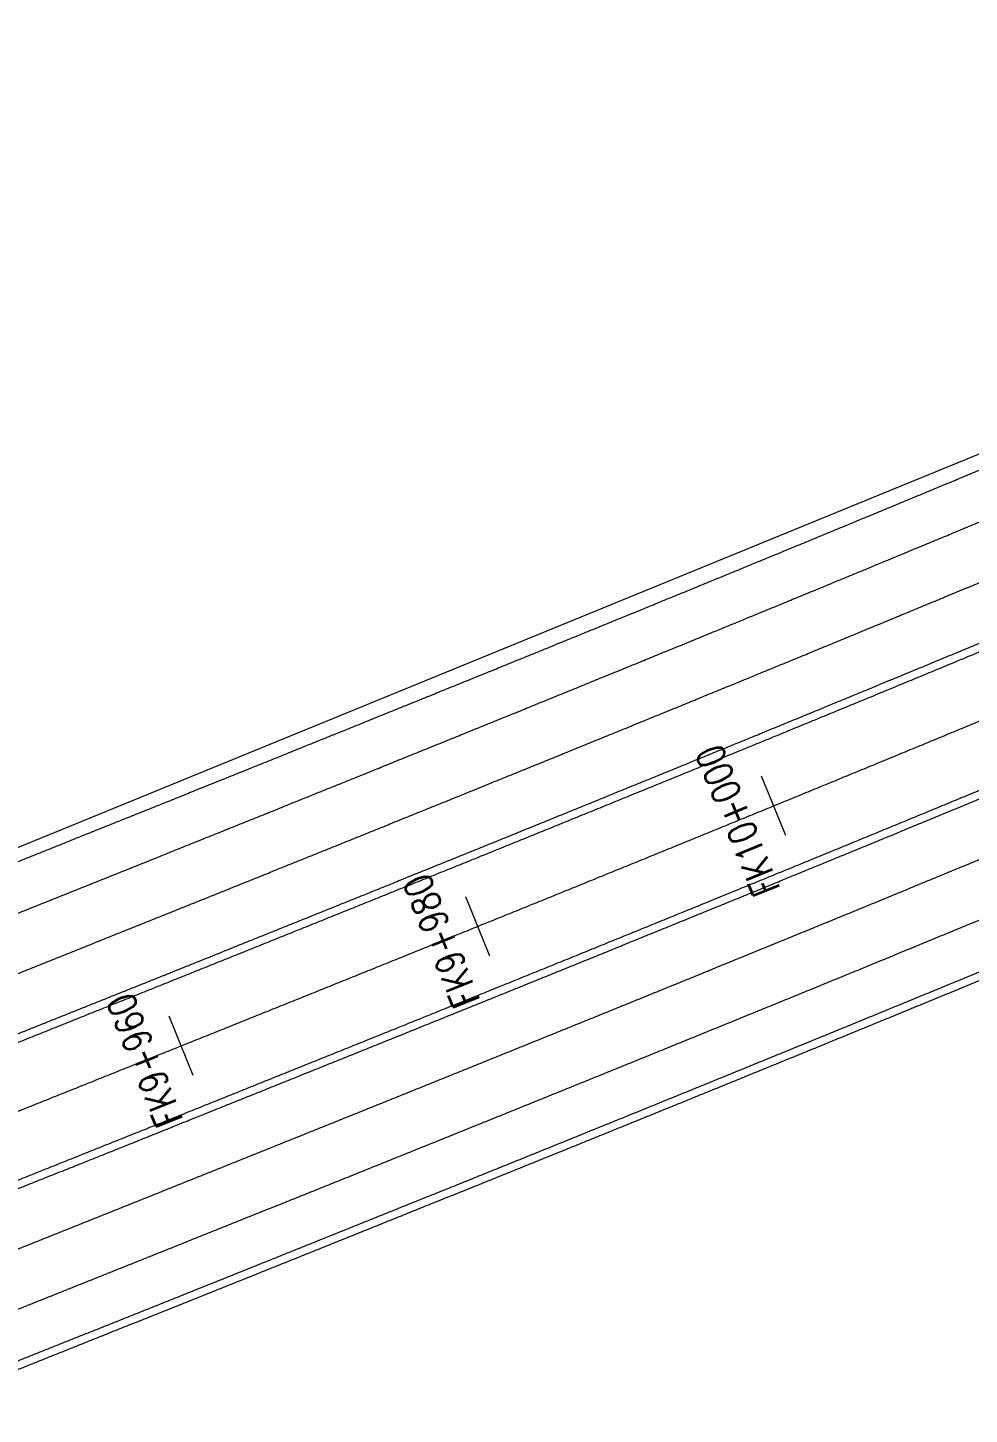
# Model space of a CAD drawing. Header units: millimetres. Extents: x 523446 to 528898, y 388189 to 392165.
# Drawn here: x 526064.1 to 526123, y 389247 to 389333.8 of the extents above; entities that cross this region are included whole.
import ezdxf
from ezdxf.enums import TextEntityAlignment as Align

# ---------------------------------------------------------------- set-up
doc = ezdxf.new("R2010")
doc.units = ezdxf.units.MM
doc.linetypes.add('33', pattern=[6, 3, -3])
doc.layers.add('000-scy-中分带', color=2, linetype='Continuous', lineweight=60)
doc.layers.add('000-scy-机动车道线', color=5, linetype='Continuous', lineweight=60)
for name, color, linetype in [('FZZD-标注路线桩号', 7, 'Continuous'), ('MEDS道路平面中线-FZZD', 7, 'Continuous'), ('标线（实）', 1, 'Continuous'), ('标线（虚）', 1, '33')]:
    doc.layers.add(name, color=color, linetype=linetype)
doc.styles.add('MEDS', font='TXT_S.SHX', dxfattribs={"width": 0.75, "bigfont": 'hztxt.shx'})

msp = doc.modelspace()

# ---------------------------------------------------------------- linework, layer by layer
at = {"layer": '000-scy-中分带', "linetype": 'ByBlock', "lineweight": 0}
for points in [[(526041.007, 389261.325, 0.000001), (526042.133, 389261.774, 0.000003), (526043.259, 389262.223, 0.000004), (526044.386, 389262.672, 0.000005)], [(526043.97, 389253.894, 0.000001), (526045.096, 389254.343, 0.000003), (526046.223, 389254.792, 0.000004), (526047.349, 389255.241, 0.000005), (526048.475, 389255.691, 0.000006)], [(526059.023, 389268.514, 0.000021), (526060.148, 389268.964, 0.000023), (526061.274, 389269.414, 0.000024), (526062.399, 389269.864, 0.000025), (526063.525, 389270.314, 0.000027), (526064.65, 389270.764, 0.000028), (526065.775, 389271.215, 0.000029), (526066.9, 389271.665, 0.00003), (526068.025, 389272.116, 0.000032), (526069.151, 389272.567, 0.000033), (526070.275, 389273.018, 0.000034), (526071.4, 389273.469, 0.000035), (526072.525, 389273.92, 0.000037), (526073.65, 389274.371, 0.000038), (526074.775, 389274.823, 0.000039), (526075.899, 389275.274, 0.00004), (526077.024, 389275.726, 0.000042), (526078.148, 389276.178, 0.000043), (526079.272, 389276.631, 0.000044), (526080.396, 389277.083, 0.000045), (526081.52, 389277.536, 0.000047), (526082.644, 389277.988, 0.000048), (526083.768, 389278.442, 0.000049), (526084.892, 389278.895, 0.000051), (526086.015, 389279.348, 0.000052), (526087.139, 389279.802, 0.000053), (526088.262, 389280.256, 0.000054), (526089.386, 389280.71, 0.000056), (526090.509, 389281.164, 0.000057), (526091.632, 389281.619, 0.000058), (526092.755, 389282.074, 0.000059), (526093.878, 389282.529, 0.000061), (526095, 389282.985, 0.000062), (526096.123, 389283.44, 0.000063), (526097.245, 389283.896, 0.000064), (526098.367, 389284.352, 0.000066), (526099.49, 389284.809, 0.000067), (526100.612, 389285.266, 0.000068), (526101.733, 389285.723, 0.000069), (526102.855, 389286.18, 0.000071), (526103.977, 389286.638, 0.000072), (526105.098, 389287.096, 0.000073), (526106.219, 389287.555, 0.000075), (526107.34, 389288.013, 0.000076), (526108.461, 389288.472, 0.000077), (526109.582, 389288.932, 0.000078), (526110.703, 389289.391, 0.00008), (526111.823, 389289.851, 0.000081), (526112.943, 389290.312, 0.000082), (526114.063, 389290.773, 0.000083), (526115.183, 389291.234, 0.000085), (526116.303, 389291.695, 0.000086), (526117.423, 389292.157, 0.000087), (526118.542, 389292.619, 0.000088), (526119.661, 389293.082, 0.00009), (526120.78, 389293.545, 0.000091), (526121.899, 389294.009, 0.000092), (526123.018, 389294.473, 0.000093), (526124.136, 389294.937, 0.000095)], [(526057.486, 389259.286, 0.000016), (526058.612, 389259.736, 0.000018), (526059.739, 389260.186, 0.000019), (526060.865, 389260.635, 0.00002), (526061.991, 389261.085, 0.000021), (526063.117, 389261.536, 0.000023), (526064.244, 389261.986, 0.000024), (526065.37, 389262.436, 0.000025), (526066.496, 389262.887, 0.000027), (526067.622, 389263.337, 0.000028), (526068.748, 389263.788, 0.000029), (526069.874, 389264.239, 0.00003), (526071, 389264.69, 0.000032), (526072.126, 389265.141, 0.000033), (526073.252, 389265.592, 0.000034), (526074.378, 389266.044, 0.000035), (526075.504, 389266.495, 0.000037), (526076.63, 389266.947, 0.000038), (526077.756, 389267.399, 0.000039), (526078.881, 389267.851, 0.00004), (526080.007, 389268.304, 0.000042), (526081.133, 389268.756, 0.000043), (526082.258, 389269.209, 0.000044), (526083.384, 389269.662, 0.000045), (526084.509, 389270.115, 0.000047), (526085.635, 389270.568, 0.000048), (526086.76, 389271.022, 0.000049), (526087.885, 389271.476, 0.000051), (526089.01, 389271.93, 0.000052), (526090.135, 389272.384, 0.000053), (526091.26, 389272.839, 0.000054), (526092.385, 389273.294, 0.000056), (526093.51, 389273.749, 0.000057), (526094.635, 389274.204, 0.000058), (526095.759, 389274.66, 0.000059), (526096.884, 389275.115, 0.000061), (526098.008, 389275.572, 0.000062), (526099.133, 389276.028, 0.000063), (526100.257, 389276.485, 0.000064), (526101.381, 389276.942, 0.000066), (526102.505, 389277.399, 0.000067), (526103.629, 389277.857, 0.000068), (526104.753, 389278.315, 0.000069), (526105.877, 389278.773, 0.000071), (526107.001, 389279.232, 0.000072), (526108.124, 389279.691, 0.000073), (526109.248, 389280.15, 0.000075), (526110.371, 389280.609, 0.000076), (526111.494, 389281.069, 0.000077), (526112.617, 389281.53, 0.000078), (526113.74, 389281.99, 0.00008), (526114.863, 389282.452, 0.000081), (526115.986, 389282.913, 0.000082), (526117.108, 389283.375, 0.000083), (526118.231, 389283.837, 0.000085), (526119.353, 389284.299, 0.000086), (526120.475, 389284.762, 0.000087), (526121.597, 389285.226, 0.000088), (526122.719, 389285.689, 0.00009), (526123.841, 389286.154, 0.000091), (526124.962, 389286.618, 0.000092)]]:
    msp.add_lwpolyline(points, format="xyb", dxfattribs=at)
at = {"layer": '000-scy-机动车道线', "color": 5, "linetype": 'ByBlock', "lineweight": 0}
msp.add_lwpolyline([(526028.618, 389268.227), (526124.503, 389307.479)], dxfattribs=at)
msp.add_lwpolyline([(526054.929, 389246.422, 0.000001), (526055.43, 389246.622, 0.000001), (526055.93, 389246.821, 0.000001), (526056.431, 389247.021, 0.000001), (526056.932, 389247.221, 0.000001), (526057.433, 389247.421, 0.000001), (526057.934, 389247.621, 0.000001), (526058.434, 389247.821, 0.000001), (526058.935, 389248.02, 0.000002), (526059.436, 389248.22, 0.000002), (526059.937, 389248.42, 0.000002), (526060.438, 389248.62, 0.000002), (526060.939, 389248.82, 0.000002), (526061.439, 389249.02, 0.000002), (526061.94, 389249.22, 0.000002), (526062.441, 389249.42, 0.000002), (526062.942, 389249.62, 0.000002), (526063.443, 389249.82, 0.000002), (526063.944, 389250.02, 0.000002), (526064.445, 389250.22, 0.000002), (526064.946, 389250.42, 0.000002), (526065.447, 389250.621, 0.000002), (526065.948, 389250.821, 0.000002), (526066.449, 389251.021, 0.000002), (526066.949, 389251.221, 0.000003), (526067.45, 389251.421, 0.000003), (526067.951, 389251.622, 0.000003), (526068.452, 389251.822, 0.000003), (526068.953, 389252.022, 0.000003), (526069.454, 389252.223, 0.000003), (526069.955, 389252.423, 0.000003), (526070.456, 389252.623, 0.000003), (526070.957, 389252.824, 0.000003), (526071.458, 389253.024, 0.000003), (526071.959, 389253.225, 0.000003), (526072.46, 389253.425, 0.000003), (526072.961, 389253.626, 0.000003), (526073.462, 389253.826, 0.000003), (526073.963, 389254.027, 0.000003), (526074.464, 389254.228, 0.000003), (526074.965, 389254.428, 0.000004), (526075.466, 389254.629, 0.000004), (526075.967, 389254.83, 0.000004), (526076.468, 389255.03, 0.000004), (526076.969, 389255.231, 0.000004), (526077.47, 389255.432, 0.000004), (526077.971, 389255.633, 0.000004), (526078.473, 389255.834, 0.000004), (526078.974, 389256.035, 0.000004), (526079.475, 389256.236, 0.000004), (526079.976, 389256.437, 0.000004), (526080.477, 389256.638, 0.000004), (526080.978, 389256.839, 0.000004), (526081.479, 389257.04, 0.000004), (526081.98, 389257.241, 0.000004), (526082.481, 389257.443, 0.000004), (526082.982, 389257.644, 0.000005), (526083.483, 389257.845, 0.000005), (526083.984, 389258.047, 0.000005), (526084.485, 389258.248, 0.000005), (526084.986, 389258.45, 0.000005), (526085.487, 389258.651, 0.000005), (526085.988, 389258.853, 0.000005), (526086.489, 389259.054, 0.000005), (526086.99, 389259.256, 0.000005), (526087.491, 389259.457, 0.000005), (526087.992, 389259.659, 0.000005), (526088.493, 389259.861, 0.000005), (526088.994, 389260.063, 0.000005), (526089.495, 389260.265, 0.000005), (526089.996, 389260.466, 0.000005), (526090.497, 389260.668, 0.000005), (526090.998, 389260.87, 0.000006), (526091.499, 389261.072, 0.000006), (526092, 389261.275, 0.000006), (526092.501, 389261.477, 0.000006), (526093.002, 389261.679, 0.000006), (526093.503, 389261.881, 0.000006), (526094.004, 389262.083, 0.000006), (526094.505, 389262.286, 0.000006), (526095.006, 389262.488, 0.000006), (526095.507, 389262.691, 0.000006), (526096.008, 389262.893, 0.000006), (526096.509, 389263.096, 0.000006), (526097.01, 389263.298, 0.000006), (526097.511, 389263.501, 0.000006), (526098.012, 389263.704, 0.000006), (526098.513, 389263.907, 0.000006), (526099.014, 389264.11, 0.000007), (526099.515, 389264.312, 0.000007), (526100.015, 389264.515, 0.000007), (526100.516, 389264.718, 0.000007), (526101.017, 389264.922, 0.000007), (526101.518, 389265.125, 0.000007), (526102.019, 389265.328, 0.000007), (526102.52, 389265.531, 0.000007), (526103.021, 389265.734, 0.000007), (526103.521, 389265.938, 0.000007), (526104.022, 389266.141, 0.000007), (526104.523, 389266.345, 0.000007), (526105.024, 389266.548, 0.000007), (526105.525, 389266.752, 0.000007), (526106.026, 389266.956, 0.000007), (526106.526, 389267.16, 0.000007), (526107.027, 389267.363, 0.000008), (526107.528, 389267.567, 0.000008), (526108.029, 389267.771, 0.000008), (526108.529, 389267.975, 0.000008), (526109.03, 389268.179, 0.000008), (526109.531, 389268.384, 0.000008), (526110.032, 389268.588, 0.000008), (526110.532, 389268.792, 0.000008), (526111.033, 389268.996, 0.000008), (526111.534, 389269.201, 0.000008), (526112.034, 389269.405, 0.000008), (526112.535, 389269.61, 0.000008), (526113.036, 389269.815, 0.000008), (526113.536, 389270.019, 0.000008), (526114.037, 389270.224, 0.000008), (526114.537, 389270.429, 0.000008), (526115.038, 389270.634, 0.000009), (526115.539, 389270.839, 0.000009), (526116.039, 389271.044, 0.000009), (526116.54, 389271.249, 0.000009), (526117.04, 389271.455, 0.000009), (526117.541, 389271.66, 0.000009), (526118.041, 389271.865, 0.000009), (526118.542, 389272.071, 0.000009), (526119.042, 389272.276, 0.000009), (526119.543, 389272.482, 0.000009), (526120.043, 389272.688, 0.000009), (526120.543, 389272.893, 0.000009), (526121.044, 389273.099, 0.000009), (526121.544, 389273.305, 0.000009), (526122.045, 389273.511, 0.000009), (526122.545, 389273.717, 0.000009), (526123.045, 389273.924, 0.00001), (526123.546, 389274.13, 0.00001), (526124.046, 389274.336, 0.00001), (526124.546, 389274.543, 0.00001), (526125.046, 389274.749, 0.00001), (526125.547, 389274.956, 0.00001), (526126.047, 389275.162, 0.00001), (526126.547, 389275.369, 0.00001), (526127.047, 389275.576, 0.00001), (526127.547, 389275.783, 0.00001)], format="xyb", dxfattribs=at)
at = {"layer": 'FZZD-标注路线桩号', "color": 7, "linetype": 'ByBlock', "lineweight": 0}
for p, q in [((526111.532, 389283.246), (526110.015, 389286.948)), ((526093.001, 389275.7), (526091.5, 389279.408)), ((526074.444, 389268.225), (526072.954, 389271.937))]:
    msp.add_line(p, q, dxfattribs=at)
at = {"layer": 'MEDS道路平面中线-FZZD', "color": 6, "linetype": 'ByBlock', "lineweight": 0}
for points in [[(526042.489, 389257.609, 0.000001), (526043.615, 389258.059, 0.000003), (526044.741, 389258.508, 0.000004), (526045.867, 389258.957, 0.000005), (526046.994, 389259.406, 0.000006)], [(526058.255, 389263.9, 0.000019), (526059.381, 389264.35, 0.00002), (526060.507, 389264.8, 0.000021), (526061.633, 389265.25, 0.000023), (526062.759, 389265.7, 0.000024), (526063.885, 389266.15, 0.000025), (526065.01, 389266.6, 0.000027), (526066.136, 389267.051, 0.000028), (526067.262, 389267.501, 0.000029), (526068.387, 389267.952, 0.00003), (526069.513, 389268.403, 0.000032), (526070.638, 389268.854, 0.000033), (526071.764, 389269.305, 0.000034), (526072.889, 389269.756, 0.000035), (526074.015, 389270.208, 0.000037), (526075.14, 389270.659, 0.000038), (526076.265, 389271.111, 0.000039), (526077.39, 389271.563, 0.00004), (526078.515, 389272.015, 0.000042), (526079.64, 389272.467, 0.000043), (526080.765, 389272.92, 0.000044), (526081.89, 389273.372, 0.000045), (526083.015, 389273.825, 0.000047), (526084.139, 389274.278, 0.000048), (526085.264, 389274.732, 0.000049), (526086.388, 389275.185, 0.000051), (526087.513, 389275.639, 0.000052), (526088.637, 389276.093, 0.000053), (526089.761, 389276.547, 0.000054), (526090.885, 389277.002, 0.000056), (526092.009, 389277.457, 0.000057), (526093.133, 389277.912, 0.000058), (526094.257, 389278.367, 0.000059), (526095.381, 389278.822, 0.000061), (526096.504, 389279.278, 0.000062), (526097.628, 389279.734, 0.000063), (526098.751, 389280.19, 0.000064), (526099.874, 389280.647, 0.000066), (526100.998, 389281.104, 0.000067), (526102.12, 389281.561, 0.000068), (526103.243, 389282.019, 0.000069), (526104.366, 389282.477, 0.000071), (526105.489, 389282.935, 0.000072), (526106.611, 389283.393, 0.000073), (526107.733, 389283.852, 0.000075), (526108.856, 389284.311, 0.000076), (526109.978, 389284.771, 0.000077), (526111.1, 389285.231, 0.000078), (526112.221, 389285.691, 0.00008), (526113.343, 389286.151, 0.000081), (526114.465, 389286.612, 0.000082), (526115.586, 389287.074, 0.000083), (526116.707, 389287.535, 0.000085), (526117.828, 389287.997, 0.000086), (526118.949, 389288.46, 0.000087), (526120.07, 389288.923, 0.000088), (526121.19, 389289.386, 0.00009), (526122.31, 389289.849, 0.000091), (526123.431, 389290.313, 0.000092), (526124.551, 389290.778, 0.000093)]]:
    msp.add_lwpolyline(points, format="xyb", dxfattribs=at)
at = {"layer": '标线（实）', "linetype": 'ByBlock', "lineweight": 0, "ltscale": 0.03, "flags": 128}
for points in [[(526043.999, 389273.822, 0.000001), (526044.499, 389274.022, 0.000001), (526044.999, 389274.222, 0.000001), (526045.5, 389274.421, 0.000001), (526046, 389274.621, 0.000001), (526046.5, 389274.82, 0.000001), (526047, 389275.02, 0.000001), (526047.501, 389275.22, 0.000001), (526048.001, 389275.419, 0.000002), (526048.501, 389275.619, 0.000002), (526049.001, 389275.818, 0.000002), (526049.501, 389276.018, 0.000002), (526050.001, 389276.218, 0.000002), (526050.502, 389276.417, 0.000002), (526051.002, 389276.617, 0.000002), (526051.502, 389276.817, 0.000002), (526052.002, 389277.016, 0.000002), (526052.502, 389277.216, 0.000002), (526053.002, 389277.416, 0.000002), (526053.502, 389277.615, 0.000002), (526054.002, 389277.815, 0.000002), (526054.502, 389278.015, 0.000002), (526055.002, 389278.215, 0.000002), (526055.501, 389278.414, 0.000002), (526056.001, 389278.614, 0.000003), (526056.501, 389278.814, 0.000003), (526057.001, 389279.014, 0.000003), (526057.501, 389279.214, 0.000003), (526058.001, 389279.414, 0.000003), (526058.5, 389279.613, 0.000003), (526059, 389279.813, 0.000003), (526059.5, 389280.013, 0.000003), (526060, 389280.213, 0.000003), (526060.499, 389280.413, 0.000003), (526060.999, 389280.613, 0.000003), (526061.499, 389280.813, 0.000003), (526061.998, 389281.013, 0.000003), (526062.498, 389281.213, 0.000003), (526062.997, 389281.413, 0.000003), (526063.497, 389281.613, 0.000003), (526063.996, 389281.813, 0.000004), (526064.496, 389282.013, 0.000004), (526064.995, 389282.213, 0.000004), (526065.495, 389282.413, 0.000004), (526065.994, 389282.614, 0.000004), (526066.494, 389282.814, 0.000004), (526066.993, 389283.014, 0.000004), (526067.492, 389283.214, 0.000004), (526067.992, 389283.415, 0.000004), (526068.491, 389283.615, 0.000004), (526068.99, 389283.815, 0.000004), (526069.489, 389284.016, 0.000004), (526069.988, 389284.216, 0.000004), (526070.488, 389284.416, 0.000004), (526070.987, 389284.617, 0.000004), (526071.486, 389284.817, 0.000004), (526071.985, 389285.018, 0.000005), (526072.484, 389285.218, 0.000005), (526072.983, 389285.419, 0.000005), (526073.482, 389285.619, 0.000005), (526073.981, 389285.82, 0.000005), (526074.48, 389286.021, 0.000005), (526074.979, 389286.221, 0.000005), (526075.478, 389286.422, 0.000005), (526075.977, 389286.623, 0.000005), (526076.476, 389286.824, 0.000005), (526076.974, 389287.024, 0.000005), (526077.473, 389287.225, 0.000005), (526077.972, 389287.426, 0.000005), (526078.471, 389287.627, 0.000005), (526078.969, 389287.828, 0.000005), (526079.468, 389288.029, 0.000005), (526079.967, 389288.23, 0.000006), (526080.465, 389288.431, 0.000006), (526080.964, 389288.632, 0.000006), (526081.462, 389288.833, 0.000006), (526081.961, 389289.035, 0.000006), (526082.459, 389289.236, 0.000006), (526082.958, 389289.437, 0.000006), (526083.456, 389289.639, 0.000006), (526083.954, 389289.84, 0.000006), (526084.453, 389290.041, 0.000006), (526084.951, 389290.243, 0.000006), (526085.449, 389290.444, 0.000006), (526085.948, 389290.646, 0.000006), (526086.446, 389290.847, 0.000006), (526086.944, 389291.049, 0.000006), (526087.442, 389291.251, 0.000006), (526087.94, 389291.452, 0.000007), (526088.438, 389291.654, 0.000007), (526088.936, 389291.856, 0.000007), (526089.434, 389292.058, 0.000007), (526089.932, 389292.26, 0.000007), (526090.43, 389292.462, 0.000007), (526090.928, 389292.664, 0.000007), (526091.426, 389292.866, 0.000007), (526091.924, 389293.068, 0.000007), (526092.422, 389293.27, 0.000007), (526092.919, 389293.472, 0.000007), (526093.417, 389293.674, 0.000007), (526093.915, 389293.877, 0.000007), (526094.412, 389294.079, 0.000007), (526094.91, 389294.281, 0.000007), (526095.408, 389294.484, 0.000007), (526095.905, 389294.686, 0.000008), (526096.403, 389294.889, 0.000008), (526096.9, 389295.092, 0.000008), (526097.397, 389295.294, 0.000008), (526097.895, 389295.497, 0.000008), (526098.392, 389295.7, 0.000008), (526098.889, 389295.903, 0.000008), (526099.387, 389296.106, 0.000008), (526099.884, 389296.309, 0.000008), (526100.381, 389296.512, 0.000008), (526100.878, 389296.715, 0.000008), (526101.375, 389296.918, 0.000008), (526101.872, 389297.121, 0.000008), (526102.369, 389297.324, 0.000008), (526102.866, 389297.528, 0.000008), (526103.363, 389297.731, 0.000008), (526103.86, 389297.934, 0.000009), (526104.357, 389298.138, 0.000009), (526104.854, 389298.341, 0.000009), (526105.351, 389298.545, 0.000009), (526105.847, 389298.749, 0.000009), (526106.344, 389298.952, 0.000009), (526106.841, 389299.156, 0.000009), (526107.337, 389299.36, 0.000009), (526107.834, 389299.564, 0.000009), (526108.33, 389299.768, 0.000009), (526108.827, 389299.972, 0.000009), (526109.323, 389300.176, 0.000009), (526109.82, 389300.381, 0.000009), (526110.316, 389300.585, 0.000009), (526110.812, 389300.789, 0.000009), (526111.309, 389300.994, 0.000009), (526111.805, 389301.198, 0.00001), (526112.301, 389301.403, 0.00001), (526112.797, 389301.607, 0.00001), (526113.293, 389301.812, 0.00001), (526113.789, 389302.017, 0.00001), (526114.285, 389302.222, 0.00001), (526114.781, 389302.427, 0.00001), (526115.277, 389302.632, 0.00001), (526115.773, 389302.837, 0.00001), (526116.269, 389303.042, 0.00001), (526116.765, 389303.247, 0.00001), (526117.26, 389303.452, 0.00001), (526117.756, 389303.658, 0.00001), (526118.252, 389303.863, 0.00001), (526118.747, 389304.069, 0.00001), (526119.243, 389304.274, 0.00001), (526119.738, 389304.48, 0.000011), (526120.234, 389304.686, 0.000011), (526120.729, 389304.891, 0.000011), (526121.224, 389305.097, 0.000011), (526121.72, 389305.303, 0.000011), (526122.215, 389305.509, 0.000011), (526122.71, 389305.715, 0.000011), (526123.205, 389305.922, 0.000011), (526123.7, 389306.128, 0.000011), (526124.195, 389306.334, 0.000011), (526124.69, 389306.541, 0.000011), (526125.185, 389306.747, 0.000011), (526125.68, 389306.954, 0.000011)], [(526047.704, 389264.534, 0.000001), (526048.204, 389264.734, 0.000001), (526048.705, 389264.933, 0.000001), (526049.205, 389265.133, 0.000001), (526049.706, 389265.333, 0.000001), (526050.206, 389265.532, 0.000001), (526050.707, 389265.732, 0.000001), (526051.207, 389265.932, 0.000001), (526051.707, 389266.131, 0.000002), (526052.208, 389266.331, 0.000002), (526052.708, 389266.531, 0.000002), (526053.209, 389266.731, 0.000002), (526053.709, 389266.93, 0.000002), (526054.209, 389267.13, 0.000002), (526054.71, 389267.33, 0.000002), (526055.21, 389267.53, 0.000002), (526055.71, 389267.729, 0.000002), (526056.211, 389267.929, 0.000002), (526056.711, 389268.129, 0.000002), (526057.211, 389268.329, 0.000002), (526057.712, 389268.529, 0.000002), (526058.212, 389268.729, 0.000002), (526058.712, 389268.929, 0.000002), (526059.212, 389269.129, 0.000002), (526059.713, 389269.328, 0.000003), (526060.213, 389269.528, 0.000003), (526060.713, 389269.728, 0.000003), (526061.213, 389269.928, 0.000003), (526061.713, 389270.128, 0.000003), (526062.214, 389270.328, 0.000003), (526062.714, 389270.528, 0.000003), (526063.214, 389270.728, 0.000003), (526063.714, 389270.929, 0.000003), (526064.214, 389271.129, 0.000003), (526064.714, 389271.329, 0.000003), (526065.214, 389271.529, 0.000003), (526065.714, 389271.729, 0.000003), (526066.215, 389271.929, 0.000003), (526066.715, 389272.13, 0.000003), (526067.215, 389272.33, 0.000003), (526067.715, 389272.53, 0.000004), (526068.215, 389272.73, 0.000004), (526068.715, 389272.931, 0.000004), (526069.215, 389273.131, 0.000004), (526069.715, 389273.331, 0.000004), (526070.215, 389273.532, 0.000004), (526070.714, 389273.732, 0.000004), (526071.214, 389273.933, 0.000004), (526071.714, 389274.133, 0.000004), (526072.214, 389274.334, 0.000004), (526072.714, 389274.534, 0.000004), (526073.214, 389274.735, 0.000004), (526073.714, 389274.936, 0.000004), (526074.213, 389275.136, 0.000004), (526074.713, 389275.337, 0.000004), (526075.213, 389275.538, 0.000004), (526075.713, 389275.738, 0.000005), (526076.212, 389275.939, 0.000005), (526076.712, 389276.14, 0.000005), (526077.212, 389276.341, 0.000005), (526077.712, 389276.542, 0.000005), (526078.211, 389276.743, 0.000005), (526078.711, 389276.944, 0.000005), (526079.21, 389277.145, 0.000005), (526079.71, 389277.346, 0.000005), (526080.21, 389277.547, 0.000005), (526080.709, 389277.748, 0.000005), (526081.209, 389277.949, 0.000005), (526081.708, 389278.15, 0.000005), (526082.208, 389278.352, 0.000005), (526082.707, 389278.553, 0.000005), (526083.207, 389278.754, 0.000005), (526083.706, 389278.956, 0.000006), (526084.206, 389279.157, 0.000006), (526084.705, 389279.359, 0.000006), (526085.204, 389279.56, 0.000006), (526085.704, 389279.762, 0.000006), (526086.203, 389279.963, 0.000006), (526086.702, 389280.165, 0.000006), (526087.202, 389280.366, 0.000006), (526087.701, 389280.568, 0.000006), (526088.2, 389280.77, 0.000006), (526088.699, 389280.972, 0.000006), (526089.198, 389281.174, 0.000006), (526089.698, 389281.375, 0.000006), (526090.197, 389281.577, 0.000006), (526090.696, 389281.779, 0.000006), (526091.195, 389281.981, 0.000006), (526091.694, 389282.184, 0.000007), (526092.193, 389282.386, 0.000007), (526092.692, 389282.588, 0.000007), (526093.191, 389282.79, 0.000007), (526093.69, 389282.993, 0.000007), (526094.189, 389283.195, 0.000007), (526094.688, 389283.397, 0.000007), (526095.187, 389283.6, 0.000007), (526095.685, 389283.802, 0.000007), (526096.184, 389284.005, 0.000007), (526096.683, 389284.207, 0.000007), (526097.182, 389284.41, 0.000007), (526097.681, 389284.613, 0.000007), (526098.179, 389284.816, 0.000007), (526098.678, 389285.019, 0.000007), (526099.177, 389285.221, 0.000007), (526099.675, 389285.424, 0.000008), (526100.174, 389285.627, 0.000008), (526100.672, 389285.83, 0.000008), (526101.171, 389286.034, 0.000008), (526101.669, 389286.237, 0.000008), (526102.168, 389286.44, 0.000008), (526102.666, 389286.643, 0.000008), (526103.165, 389286.847, 0.000008), (526103.663, 389287.05, 0.000008), (526104.162, 389287.254, 0.000008), (526104.66, 389287.457, 0.000008), (526105.158, 389287.661, 0.000008), (526105.657, 389287.865, 0.000008), (526106.155, 389288.068, 0.000008), (526106.653, 389288.272, 0.000008), (526107.151, 389288.476, 0.000008), (526107.649, 389288.68, 0.000009), (526108.147, 389288.884, 0.000009), (526108.646, 389289.088, 0.000009), (526109.144, 389289.292, 0.000009), (526109.642, 389289.496, 0.000009), (526110.14, 389289.701, 0.000009), (526110.638, 389289.905, 0.000009), (526111.135, 389290.11, 0.000009), (526111.633, 389290.314, 0.000009), (526112.131, 389290.519, 0.000009), (526112.629, 389290.723, 0.000009), (526113.127, 389290.928, 0.000009), (526113.625, 389291.133, 0.000009), (526114.122, 389291.338, 0.000009), (526114.62, 389291.542, 0.000009), (526115.118, 389291.747, 0.000009), (526115.615, 389291.953, 0.00001), (526116.113, 389292.158, 0.00001), (526116.61, 389292.363, 0.00001), (526117.108, 389292.568, 0.00001), (526117.605, 389292.774, 0.00001), (526118.103, 389292.979, 0.00001), (526118.6, 389293.184, 0.00001), (526119.098, 389293.39, 0.00001), (526119.595, 389293.596, 0.00001), (526120.092, 389293.801, 0.00001), (526120.589, 389294.007, 0.00001), (526121.087, 389294.213, 0.00001), (526121.584, 389294.419, 0.00001), (526122.081, 389294.625, 0.00001), (526122.578, 389294.831, 0.00001), (526123.075, 389295.038, 0.00001), (526123.572, 389295.244, 0.000011), (526124.069, 389295.45, 0.000011), (526124.566, 389295.657, 0.000011), (526125.063, 389295.863, 0.000011), (526125.56, 389296.07, 0.000011), (526126.057, 389296.277, 0.000011), (526126.553, 389296.483, 0.000011), (526127.05, 389296.69, 0.000011)], [(526051.038, 389256.175, 0.000001), (526051.539, 389256.374, 0.000001), (526052.04, 389256.574, 0.000001), (526052.54, 389256.774, 0.000001), (526053.041, 389256.973, 0.000001), (526053.541, 389257.173, 0.000001), (526054.042, 389257.373, 0.000001), (526054.543, 389257.573, 0.000001), (526055.043, 389257.773, 0.000002), (526055.544, 389257.972, 0.000002), (526056.044, 389258.172, 0.000002), (526056.545, 389258.372, 0.000002), (526057.046, 389258.572, 0.000002), (526057.546, 389258.772, 0.000002), (526058.047, 389258.972, 0.000002), (526058.547, 389259.171, 0.000002), (526059.048, 389259.371, 0.000002), (526059.549, 389259.571, 0.000002), (526060.049, 389259.771, 0.000002), (526060.55, 389259.971, 0.000002), (526061.05, 389260.171, 0.000002), (526061.551, 389260.371, 0.000002), (526062.052, 389260.571, 0.000002), (526062.552, 389260.771, 0.000002), (526063.053, 389260.971, 0.000003), (526063.553, 389261.171, 0.000003), (526064.054, 389261.371, 0.000003), (526064.554, 389261.571, 0.000003), (526065.055, 389261.772, 0.000003), (526065.555, 389261.972, 0.000003), (526066.056, 389262.172, 0.000003), (526066.557, 389262.372, 0.000003), (526067.057, 389262.572, 0.000003), (526067.558, 389262.773, 0.000003), (526068.058, 389262.973, 0.000003), (526068.559, 389263.173, 0.000003), (526069.059, 389263.374, 0.000003), (526069.56, 389263.574, 0.000003), (526070.06, 389263.774, 0.000003), (526070.561, 389263.975, 0.000003), (526071.061, 389264.175, 0.000004), (526071.562, 389264.376, 0.000004), (526072.062, 389264.576, 0.000004), (526072.563, 389264.777, 0.000004), (526073.063, 389264.978, 0.000004), (526073.563, 389265.178, 0.000004), (526074.064, 389265.379, 0.000004), (526074.564, 389265.58, 0.000004), (526075.065, 389265.78, 0.000004), (526075.565, 389265.981, 0.000004), (526076.066, 389266.182, 0.000004), (526076.566, 389266.383, 0.000004), (526077.066, 389266.583, 0.000004), (526077.567, 389266.784, 0.000004), (526078.067, 389266.985, 0.000004), (526078.567, 389267.186, 0.000004), (526079.068, 389267.387, 0.000005), (526079.568, 389267.588, 0.000005), (526080.068, 389267.789, 0.000005), (526080.569, 389267.99, 0.000005), (526081.069, 389268.192, 0.000005), (526081.569, 389268.393, 0.000005), (526082.07, 389268.594, 0.000005), (526082.57, 389268.795, 0.000005), (526083.07, 389268.997, 0.000005), (526083.57, 389269.198, 0.000005), (526084.071, 389269.399, 0.000005), (526084.571, 389269.601, 0.000005), (526085.071, 389269.802, 0.000005), (526085.571, 389270.004, 0.000005), (526086.071, 389270.205, 0.000005), (526086.572, 389270.407, 0.000005), (526087.072, 389270.609, 0.000006), (526087.572, 389270.81, 0.000006), (526088.072, 389271.012, 0.000006), (526088.572, 389271.214, 0.000006), (526089.072, 389271.416, 0.000006), (526089.572, 389271.618, 0.000006), (526090.072, 389271.82, 0.000006), (526090.572, 389272.022, 0.000006), (526091.072, 389272.224, 0.000006), (526091.572, 389272.426, 0.000006), (526092.072, 389272.628, 0.000006), (526092.572, 389272.83, 0.000006), (526093.072, 389273.032, 0.000006), (526093.572, 389273.235, 0.000006), (526094.072, 389273.437, 0.000006), (526094.572, 389273.639, 0.000006), (526095.072, 389273.842, 0.000007), (526095.572, 389274.044, 0.000007), (526096.072, 389274.247, 0.000007), (526096.572, 389274.449, 0.000007), (526097.072, 389274.652, 0.000007), (526097.572, 389274.855, 0.000007), (526098.071, 389275.058, 0.000007), (526098.571, 389275.26, 0.000007), (526099.071, 389275.463, 0.000007), (526099.571, 389275.666, 0.000007), (526100.07, 389275.869, 0.000007), (526100.57, 389276.072, 0.000007), (526101.07, 389276.275, 0.000007), (526101.57, 389276.479, 0.000007), (526102.069, 389276.682, 0.000007), (526102.569, 389276.885, 0.000007), (526103.068, 389277.089, 0.000008), (526103.568, 389277.292, 0.000008), (526104.068, 389277.495, 0.000008), (526104.567, 389277.699, 0.000008), (526105.067, 389277.903, 0.000008), (526105.566, 389278.106, 0.000008), (526106.066, 389278.31, 0.000008), (526106.565, 389278.514, 0.000008), (526107.065, 389278.718, 0.000008), (526107.564, 389278.922, 0.000008), (526108.063, 389279.126, 0.000008), (526108.563, 389279.33, 0.000008), (526109.062, 389279.534, 0.000008), (526109.562, 389279.738, 0.000008), (526110.061, 389279.942, 0.000008), (526110.56, 389280.147, 0.000008), (526111.059, 389280.351, 0.000009), (526111.559, 389280.556, 0.000009), (526112.058, 389280.76, 0.000009), (526112.557, 389280.965, 0.000009), (526113.056, 389281.169, 0.000009), (526113.555, 389281.374, 0.000009), (526114.055, 389281.579, 0.000009), (526114.554, 389281.784, 0.000009), (526115.053, 389281.989, 0.000009), (526115.552, 389282.194, 0.000009), (526116.051, 389282.399, 0.000009), (526116.55, 389282.604, 0.000009), (526117.049, 389282.81, 0.000009), (526117.548, 389283.015, 0.000009), (526118.047, 389283.22, 0.000009), (526118.546, 389283.426, 0.000009), (526119.044, 389283.631, 0.00001), (526119.543, 389283.837, 0.00001), (526120.042, 389284.043, 0.00001), (526120.541, 389284.249, 0.00001), (526121.04, 389284.455, 0.00001), (526121.538, 389284.661, 0.00001), (526122.037, 389284.867, 0.00001), (526122.536, 389285.073, 0.00001), (526123.034, 389285.279, 0.00001), (526123.533, 389285.485, 0.00001), (526124.032, 389285.692, 0.00001), (526124.53, 389285.898, 0.00001), (526125.029, 389286.105, 0.00001), (526125.527, 389286.311, 0.00001), (526126.026, 389286.518, 0.00001), (526126.524, 389286.725, 0.00001), (526127.023, 389286.932, 0.000011)], [(526054.744, 389246.886, 0.000001), (526055.244, 389247.086, 0.000001), (526055.745, 389247.286, 0.000001), (526056.246, 389247.486, 0.000001), (526056.747, 389247.685, 0.000001), (526057.247, 389247.885, 0.000001), (526057.748, 389248.085, 0.000001), (526058.249, 389248.285, 0.000001), (526058.75, 389248.485, 0.000002), (526059.251, 389248.685, 0.000002), (526059.752, 389248.885, 0.000002), (526060.252, 389249.085, 0.000002), (526060.753, 389249.284, 0.000002), (526061.254, 389249.484, 0.000002), (526061.755, 389249.684, 0.000002), (526062.256, 389249.884, 0.000002), (526062.757, 389250.084, 0.000002), (526063.258, 389250.284, 0.000002), (526063.758, 389250.485, 0.000002), (526064.259, 389250.685, 0.000002), (526064.76, 389250.885, 0.000002), (526065.261, 389251.085, 0.000002), (526065.762, 389251.285, 0.000002), (526066.263, 389251.485, 0.000002), (526066.764, 389251.685, 0.000003), (526067.265, 389251.886, 0.000003), (526067.766, 389252.086, 0.000003), (526068.267, 389252.286, 0.000003), (526068.768, 389252.486, 0.000003), (526069.269, 389252.687, 0.000003), (526069.77, 389252.887, 0.000003), (526070.271, 389253.088, 0.000003), (526070.772, 389253.288, 0.000003), (526071.273, 389253.488, 0.000003), (526071.773, 389253.689, 0.000003), (526072.274, 389253.889, 0.000003), (526072.775, 389254.09, 0.000003), (526073.276, 389254.29, 0.000003), (526073.777, 389254.491, 0.000003), (526074.278, 389254.692, 0.000003), (526074.779, 389254.892, 0.000004), (526075.28, 389255.093, 0.000004), (526075.781, 389255.294, 0.000004), (526076.282, 389255.495, 0.000004), (526076.783, 389255.695, 0.000004), (526077.284, 389255.896, 0.000004), (526077.785, 389256.097, 0.000004), (526078.286, 389256.298, 0.000004), (526078.787, 389256.499, 0.000004), (526079.288, 389256.7, 0.000004), (526079.789, 389256.901, 0.000004), (526080.29, 389257.102, 0.000004), (526080.791, 389257.303, 0.000004), (526081.292, 389257.504, 0.000004), (526081.793, 389257.705, 0.000004), (526082.294, 389257.907, 0.000004), (526082.795, 389258.108, 0.000005), (526083.296, 389258.309, 0.000005), (526083.797, 389258.511, 0.000005), (526084.298, 389258.712, 0.000005), (526084.799, 389258.913, 0.000005), (526085.3, 389259.115, 0.000005), (526085.801, 389259.316, 0.000005), (526086.302, 389259.518, 0.000005), (526086.803, 389259.72, 0.000005), (526087.304, 389259.921, 0.000005), (526087.805, 389260.123, 0.000005), (526088.306, 389260.325, 0.000005), (526088.807, 389260.526, 0.000005), (526089.308, 389260.728, 0.000005), (526089.809, 389260.93, 0.000005), (526090.31, 389261.132, 0.000005), (526090.811, 389261.334, 0.000006), (526091.312, 389261.536, 0.000006), (526091.813, 389261.738, 0.000006), (526092.314, 389261.94, 0.000006), (526092.815, 389262.143, 0.000006), (526093.316, 389262.345, 0.000006), (526093.817, 389262.547, 0.000006), (526094.318, 389262.749, 0.000006), (526094.819, 389262.952, 0.000006), (526095.32, 389263.154, 0.000006), (526095.821, 389263.357, 0.000006), (526096.321, 389263.559, 0.000006), (526096.822, 389263.762, 0.000006), (526097.323, 389263.965, 0.000006), (526097.824, 389264.167, 0.000006), (526098.325, 389264.37, 0.000006), (526098.826, 389264.573, 0.000007), (526099.327, 389264.776, 0.000007), (526099.828, 389264.979, 0.000007), (526100.328, 389265.182, 0.000007), (526100.829, 389265.385, 0.000007), (526101.33, 389265.588, 0.000007), (526101.831, 389265.791, 0.000007), (526102.332, 389265.994, 0.000007), (526102.833, 389266.198, 0.000007), (526103.333, 389266.401, 0.000007), (526103.834, 389266.605, 0.000007), (526104.335, 389266.808, 0.000007), (526104.836, 389267.012, 0.000007), (526105.336, 389267.215, 0.000007), (526105.837, 389267.419, 0.000007), (526106.338, 389267.623, 0.000007), (526106.839, 389267.826, 0.000008), (526107.339, 389268.03, 0.000008), (526107.84, 389268.234, 0.000008), (526108.341, 389268.438, 0.000008), (526108.841, 389268.642, 0.000008), (526109.342, 389268.847, 0.000008), (526109.843, 389269.051, 0.000008), (526110.343, 389269.255, 0.000008), (526110.844, 389269.459, 0.000008), (526111.345, 389269.664, 0.000008), (526111.845, 389269.868, 0.000008), (526112.346, 389270.073, 0.000008), (526112.846, 389270.277, 0.000008), (526113.347, 389270.482, 0.000008), (526113.847, 389270.687, 0.000008), (526114.348, 389270.892, 0.000008), (526114.849, 389271.097, 0.000009), (526115.349, 389271.302, 0.000009), (526115.85, 389271.507, 0.000009), (526116.35, 389271.712, 0.000009), (526116.85, 389271.917, 0.000009), (526117.351, 389272.122, 0.000009), (526117.851, 389272.328, 0.000009), (526118.352, 389272.533, 0.000009), (526118.852, 389272.739, 0.000009), (526119.353, 389272.944, 0.000009), (526119.853, 389273.15, 0.000009), (526120.353, 389273.356, 0.000009), (526120.854, 389273.562, 0.000009), (526121.354, 389273.768, 0.000009), (526121.854, 389273.974, 0.000009), (526122.354, 389274.18, 0.000009), (526122.855, 389274.386, 0.00001), (526123.355, 389274.592, 0.00001), (526123.855, 389274.798, 0.00001), (526124.355, 389275.005, 0.00001), (526124.856, 389275.211, 0.00001), (526125.356, 389275.418, 0.00001), (526125.856, 389275.624, 0.00001), (526126.356, 389275.831, 0.00001), (526126.856, 389276.038, 0.00001), (526127.356, 389276.245, 0.00001)]]:
    msp.add_lwpolyline(points, format="xyb", dxfattribs=at)
at = {"layer": '标线（虚）', "linetype": 'ByBlock', "lineweight": 0, "flags": 128}
for points in [[(526045.11, 389271.036, 0.000001), (526045.611, 389271.235, 0.000001), (526046.111, 389271.435, 0.000001), (526046.611, 389271.635, 0.000001), (526047.112, 389271.834, 0.000001), (526047.612, 389272.034, 0.000001), (526048.112, 389272.234, 0.000001), (526048.613, 389272.433, 0.000001), (526049.113, 389272.633, 0.000002), (526049.613, 389272.833, 0.000002), (526050.113, 389273.032, 0.000002), (526050.613, 389273.232, 0.000002), (526051.114, 389273.432, 0.000002), (526051.614, 389273.631, 0.000002), (526052.114, 389273.831, 0.000002), (526052.614, 389274.031, 0.000002), (526053.114, 389274.23, 0.000002), (526053.614, 389274.43, 0.000002), (526054.114, 389274.63, 0.000002), (526054.615, 389274.83, 0.000002), (526055.115, 389275.029, 0.000002), (526055.615, 389275.229, 0.000002), (526056.115, 389275.429, 0.000002), (526056.615, 389275.629, 0.000002), (526057.115, 389275.829, 0.000003), (526057.615, 389276.028, 0.000003), (526058.115, 389276.228, 0.000003), (526058.615, 389276.428, 0.000003), (526059.114, 389276.628, 0.000003), (526059.614, 389276.828, 0.000003), (526060.114, 389277.028, 0.000003), (526060.614, 389277.228, 0.000003), (526061.114, 389277.428, 0.000003), (526061.614, 389277.628, 0.000003), (526062.114, 389277.828, 0.000003), (526062.613, 389278.028, 0.000003), (526063.113, 389278.228, 0.000003), (526063.613, 389278.428, 0.000003), (526064.112, 389278.628, 0.000003), (526064.612, 389278.828, 0.000003), (526065.112, 389279.028, 0.000004), (526065.611, 389279.228, 0.000004), (526066.111, 389279.429, 0.000004), (526066.611, 389279.629, 0.000004), (526067.11, 389279.829, 0.000004), (526067.61, 389280.029, 0.000004), (526068.109, 389280.23, 0.000004), (526068.609, 389280.43, 0.000004), (526069.108, 389280.63, 0.000004), (526069.608, 389280.831, 0.000004), (526070.107, 389281.031, 0.000004), (526070.607, 389281.231, 0.000004), (526071.106, 389281.432, 0.000004), (526071.605, 389281.632, 0.000004), (526072.105, 389281.833, 0.000004), (526072.604, 389282.033, 0.000004), (526073.103, 389282.234, 0.000005), (526073.603, 389282.435, 0.000005), (526074.102, 389282.635, 0.000005), (526074.601, 389282.836, 0.000005), (526075.1, 389283.037, 0.000005), (526075.599, 389283.237, 0.000005), (526076.099, 389283.438, 0.000005), (526076.598, 389283.639, 0.000005), (526077.097, 389283.84, 0.000005), (526077.596, 389284.041, 0.000005), (526078.095, 389284.242, 0.000005), (526078.594, 389284.442, 0.000005), (526079.093, 389284.643, 0.000005), (526079.592, 389284.844, 0.000005), (526080.091, 389285.046, 0.000005), (526080.59, 389285.247, 0.000005), (526081.088, 389285.448, 0.000006), (526081.587, 389285.649, 0.000006), (526082.086, 389285.85, 0.000006), (526082.585, 389286.051, 0.000006), (526083.084, 389286.253, 0.000006), (526083.582, 389286.454, 0.000006), (526084.081, 389286.655, 0.000006), (526084.58, 389286.857, 0.000006), (526085.078, 389287.058, 0.000006), (526085.577, 389287.26, 0.000006), (526086.076, 389287.461, 0.000006), (526086.574, 389287.663, 0.000006), (526087.073, 389287.865, 0.000006), (526087.571, 389288.066, 0.000006), (526088.07, 389288.268, 0.000006), (526088.568, 389288.47, 0.000006), (526089.066, 389288.672, 0.000007), (526089.565, 389288.874, 0.000007), (526090.063, 389289.076, 0.000007), (526090.561, 389289.278, 0.000007), (526091.06, 389289.48, 0.000007), (526091.558, 389289.682, 0.000007), (526092.056, 389289.884, 0.000007), (526092.554, 389290.086, 0.000007), (526093.052, 389290.288, 0.000007), (526093.55, 389290.49, 0.000007), (526094.048, 389290.693, 0.000007), (526094.546, 389290.895, 0.000007), (526095.044, 389291.098, 0.000007), (526095.542, 389291.3, 0.000007), (526096.04, 389291.503, 0.000007), (526096.538, 389291.705, 0.000007), (526097.036, 389291.908, 0.000008), (526097.534, 389292.111, 0.000008), (526098.032, 389292.313, 0.000008), (526098.529, 389292.516, 0.000008), (526099.027, 389292.719, 0.000008), (526099.525, 389292.922, 0.000008), (526100.023, 389293.125, 0.000008), (526100.52, 389293.328, 0.000008), (526101.018, 389293.531, 0.000008), (526101.515, 389293.734, 0.000008), (526102.013, 389293.937, 0.000008), (526102.51, 389294.141, 0.000008), (526103.008, 389294.344, 0.000008), (526103.505, 389294.547, 0.000008), (526104.002, 389294.751, 0.000008), (526104.5, 389294.954, 0.000008), (526104.997, 389295.158, 0.000009), (526105.494, 389295.362, 0.000009), (526105.991, 389295.565, 0.000009), (526106.489, 389295.769, 0.000009), (526106.986, 389295.973, 0.000009), (526107.483, 389296.177, 0.000009), (526107.98, 389296.381, 0.000009), (526108.477, 389296.585, 0.000009), (526108.974, 389296.789, 0.000009), (526109.471, 389296.993, 0.000009), (526109.968, 389297.198, 0.000009), (526110.464, 389297.402, 0.000009), (526110.961, 389297.606, 0.000009), (526111.458, 389297.811, 0.000009), (526111.955, 389298.015, 0.000009), (526112.451, 389298.22, 0.000009), (526112.948, 389298.424, 0.00001), (526113.445, 389298.629, 0.00001), (526113.941, 389298.834, 0.00001), (526114.438, 389299.039, 0.00001), (526114.934, 389299.244, 0.00001), (526115.431, 389299.449, 0.00001), (526115.927, 389299.654, 0.00001), (526116.423, 389299.859, 0.00001), (526116.92, 389300.064, 0.00001), (526117.416, 389300.27, 0.00001), (526117.912, 389300.475, 0.00001), (526118.408, 389300.681, 0.00001), (526118.904, 389300.886, 0.00001), (526119.4, 389301.092, 0.00001), (526119.896, 389301.297, 0.00001), (526120.392, 389301.503, 0.00001), (526120.888, 389301.709, 0.000011), (526121.384, 389301.915, 0.000011), (526121.88, 389302.121, 0.000011), (526122.376, 389302.327, 0.000011), (526122.872, 389302.533, 0.000011), (526123.367, 389302.739, 0.000011), (526123.863, 389302.946, 0.000011), (526124.359, 389303.152, 0.000011), (526124.854, 389303.359, 0.000011), (526125.35, 389303.565, 0.000011), (526125.845, 389303.772, 0.000011), (526126.341, 389303.979, 0.000011), (526126.836, 389304.186, 0.000011)], [(526046.407, 389267.785, 0.000001), (526046.908, 389267.985, 0.000001), (526047.408, 389268.184, 0.000001), (526047.908, 389268.384, 0.000001), (526048.409, 389268.584, 0.000001), (526048.909, 389268.783, 0.000001), (526049.409, 389268.983, 0.000001), (526049.91, 389269.182, 0.000001), (526050.41, 389269.382, 0.000002), (526050.91, 389269.582, 0.000002), (526051.411, 389269.782, 0.000002), (526051.911, 389269.981, 0.000002), (526052.411, 389270.181, 0.000002), (526052.912, 389270.381, 0.000002), (526053.412, 389270.58, 0.000002), (526053.912, 389270.78, 0.000002), (526054.412, 389270.98, 0.000002), (526054.913, 389271.18, 0.000002), (526055.413, 389271.379, 0.000002), (526055.913, 389271.579, 0.000002), (526056.413, 389271.779, 0.000002), (526056.913, 389271.979, 0.000002), (526057.413, 389272.179, 0.000002), (526057.914, 389272.379, 0.000002), (526058.414, 389272.578, 0.000003), (526058.914, 389272.778, 0.000003), (526059.414, 389272.978, 0.000003), (526059.914, 389273.178, 0.000003), (526060.414, 389273.378, 0.000003), (526060.914, 389273.578, 0.000003), (526061.414, 389273.778, 0.000003), (526061.914, 389273.978, 0.000003), (526062.414, 389274.178, 0.000003), (526062.914, 389274.378, 0.000003), (526063.414, 389274.578, 0.000003), (526063.914, 389274.778, 0.000003), (526064.414, 389274.978, 0.000003), (526064.914, 389275.179, 0.000003), (526065.414, 389275.379, 0.000003), (526065.913, 389275.579, 0.000003), (526066.413, 389275.779, 0.000004), (526066.913, 389275.979, 0.000004), (526067.413, 389276.18, 0.000004), (526067.913, 389276.38, 0.000004), (526068.412, 389276.58, 0.000004), (526068.912, 389276.781, 0.000004), (526069.412, 389276.981, 0.000004), (526069.912, 389277.181, 0.000004), (526070.411, 389277.382, 0.000004), (526070.911, 389277.582, 0.000004), (526071.411, 389277.783, 0.000004), (526071.91, 389277.983, 0.000004), (526072.41, 389278.184, 0.000004), (526072.909, 389278.384, 0.000004), (526073.409, 389278.585, 0.000004), (526073.909, 389278.786, 0.000004), (526074.408, 389278.986, 0.000005), (526074.908, 389279.187, 0.000005), (526075.407, 389279.388, 0.000005), (526075.906, 389279.588, 0.000005), (526076.406, 389279.789, 0.000005), (526076.905, 389279.99, 0.000005), (526077.405, 389280.191, 0.000005), (526077.904, 389280.392, 0.000005), (526078.403, 389280.593, 0.000005), (526078.903, 389280.794, 0.000005), (526079.402, 389280.995, 0.000005), (526079.901, 389281.196, 0.000005), (526080.401, 389281.397, 0.000005), (526080.9, 389281.598, 0.000005), (526081.399, 389281.799, 0.000005), (526081.898, 389282, 0.000005), (526082.397, 389282.202, 0.000006), (526082.896, 389282.403, 0.000006), (526083.396, 389282.604, 0.000006), (526083.895, 389282.806, 0.000006), (526084.394, 389283.007, 0.000006), (526084.893, 389283.209, 0.000006), (526085.392, 389283.41, 0.000006), (526085.891, 389283.612, 0.000006), (526086.39, 389283.813, 0.000006), (526086.888, 389284.015, 0.000006), (526087.387, 389284.217, 0.000006), (526087.886, 389284.418, 0.000006), (526088.385, 389284.62, 0.000006), (526088.884, 389284.822, 0.000006), (526089.383, 389285.024, 0.000006), (526089.881, 389285.226, 0.000006), (526090.38, 389285.428, 0.000007), (526090.879, 389285.63, 0.000007), (526091.377, 389285.832, 0.000007), (526091.876, 389286.034, 0.000007), (526092.375, 389286.236, 0.000007), (526092.873, 389286.438, 0.000007), (526093.372, 389286.641, 0.000007), (526093.87, 389286.843, 0.000007), (526094.369, 389287.045, 0.000007), (526094.867, 389287.248, 0.000007), (526095.366, 389287.45, 0.000007), (526095.864, 389287.653, 0.000007), (526096.363, 389287.855, 0.000007), (526096.861, 389288.058, 0.000007), (526097.359, 389288.261, 0.000007), (526097.857, 389288.463, 0.000007), (526098.356, 389288.666, 0.000008), (526098.854, 389288.869, 0.000008), (526099.352, 389289.072, 0.000008), (526099.85, 389289.275, 0.000008), (526100.348, 389289.478, 0.000008), (526100.846, 389289.681, 0.000008), (526101.344, 389289.884, 0.000008), (526101.842, 389290.087, 0.000008), (526102.34, 389290.291, 0.000008), (526102.838, 389290.494, 0.000008), (526103.336, 389290.697, 0.000008), (526103.834, 389290.901, 0.000008), (526104.332, 389291.104, 0.000008), (526104.83, 389291.308, 0.000008), (526105.328, 389291.512, 0.000008), (526105.825, 389291.715, 0.000008), (526106.323, 389291.919, 0.000009), (526106.821, 389292.123, 0.000009), (526107.318, 389292.327, 0.000009), (526107.816, 389292.531, 0.000009), (526108.314, 389292.735, 0.000009), (526108.811, 389292.939, 0.000009), (526109.309, 389293.143, 0.000009), (526109.806, 389293.347, 0.000009), (526110.304, 389293.552, 0.000009), (526110.801, 389293.756, 0.000009), (526111.298, 389293.96, 0.000009), (526111.796, 389294.165, 0.000009), (526112.293, 389294.369, 0.000009), (526112.79, 389294.574, 0.000009), (526113.287, 389294.779, 0.000009), (526113.784, 389294.984, 0.000009), (526114.282, 389295.188, 0.00001), (526114.779, 389295.393, 0.00001), (526115.276, 389295.598, 0.00001), (526115.773, 389295.804, 0.00001), (526116.27, 389296.009, 0.00001), (526116.767, 389296.214, 0.00001), (526117.264, 389296.419, 0.00001), (526117.76, 389296.625, 0.00001), (526118.257, 389296.83, 0.00001), (526118.754, 389297.036, 0.00001), (526119.251, 389297.241, 0.00001), (526119.747, 389297.447, 0.00001), (526120.244, 389297.653, 0.00001), (526120.741, 389297.858, 0.00001), (526121.237, 389298.064, 0.00001), (526121.734, 389298.27, 0.00001), (526122.23, 389298.476, 0.000011), (526122.727, 389298.683, 0.000011), (526123.223, 389298.889, 0.000011), (526123.719, 389299.095, 0.000011), (526124.216, 389299.302, 0.000011), (526124.712, 389299.508, 0.000011), (526125.208, 389299.715, 0.000011), (526125.704, 389299.921, 0.000011), (526126.201, 389300.128, 0.000011), (526126.697, 389300.335, 0.000011)], [(526052.335, 389252.924, 0.000001), (526052.836, 389253.123, 0.000001), (526053.337, 389253.323, 0.000001), (526053.837, 389253.523, 0.000001), (526054.338, 389253.723, 0.000001), (526054.839, 389253.922, 0.000001), (526055.339, 389254.122, 0.000001), (526055.84, 389254.322, 0.000001), (526056.341, 389254.522, 0.000002), (526056.841, 389254.722, 0.000002), (526057.342, 389254.921, 0.000002), (526057.843, 389255.121, 0.000002), (526058.343, 389255.321, 0.000002), (526058.844, 389255.521, 0.000002), (526059.345, 389255.721, 0.000002), (526059.845, 389255.921, 0.000002), (526060.346, 389256.121, 0.000002), (526060.847, 389256.321, 0.000002), (526061.347, 389256.521, 0.000002), (526061.848, 389256.721, 0.000002), (526062.349, 389256.921, 0.000002), (526062.85, 389257.121, 0.000002), (526063.35, 389257.321, 0.000002), (526063.851, 389257.521, 0.000002), (526064.352, 389257.721, 0.000003), (526064.852, 389257.921, 0.000003), (526065.353, 389258.121, 0.000003), (526065.854, 389258.322, 0.000003), (526066.354, 389258.522, 0.000003), (526066.855, 389258.722, 0.000003), (526067.356, 389258.922, 0.000003), (526067.856, 389259.123, 0.000003), (526068.357, 389259.323, 0.000003), (526068.858, 389259.523, 0.000003), (526069.358, 389259.724, 0.000003), (526069.859, 389259.924, 0.000003), (526070.36, 389260.124, 0.000003), (526070.861, 389260.325, 0.000003), (526071.361, 389260.525, 0.000003), (526071.862, 389260.726, 0.000003), (526072.363, 389260.926, 0.000004), (526072.863, 389261.127, 0.000004), (526073.364, 389261.328, 0.000004), (526073.864, 389261.528, 0.000004), (526074.365, 389261.729, 0.000004), (526074.866, 389261.929, 0.000004), (526075.366, 389262.13, 0.000004), (526075.867, 389262.331, 0.000004), (526076.368, 389262.532, 0.000004), (526076.868, 389262.733, 0.000004), (526077.369, 389262.933, 0.000004), (526077.869, 389263.134, 0.000004), (526078.37, 389263.335, 0.000004), (526078.871, 389263.536, 0.000004), (526079.371, 389263.737, 0.000004), (526079.872, 389263.938, 0.000004), (526080.372, 389264.139, 0.000005), (526080.873, 389264.341, 0.000005), (526081.374, 389264.542, 0.000005), (526081.874, 389264.743, 0.000005), (526082.375, 389264.944, 0.000005), (526082.875, 389265.146, 0.000005), (526083.376, 389265.347, 0.000005), (526083.876, 389265.548, 0.000005), (526084.377, 389265.75, 0.000005), (526084.877, 389265.951, 0.000005), (526085.378, 389266.153, 0.000005), (526085.878, 389266.354, 0.000005), (526086.379, 389266.556, 0.000005), (526086.879, 389266.757, 0.000005), (526087.38, 389266.959, 0.000005), (526087.88, 389267.161, 0.000005), (526088.381, 389267.363, 0.000006), (526088.881, 389267.564, 0.000006), (526089.381, 389267.766, 0.000006), (526089.882, 389267.968, 0.000006), (526090.382, 389268.17, 0.000006), (526090.883, 389268.372, 0.000006), (526091.383, 389268.574, 0.000006), (526091.883, 389268.776, 0.000006), (526092.384, 389268.978, 0.000006), (526092.884, 389269.181, 0.000006), (526093.384, 389269.383, 0.000006), (526093.885, 389269.585, 0.000006), (526094.385, 389269.788, 0.000006), (526094.885, 389269.99, 0.000006), (526095.386, 389270.193, 0.000006), (526095.886, 389270.395, 0.000006), (526096.386, 389270.598, 0.000007), (526096.886, 389270.8, 0.000007), (526097.386, 389271.003, 0.000007), (526097.887, 389271.206, 0.000007), (526098.387, 389271.409, 0.000007), (526098.887, 389271.611, 0.000007), (526099.387, 389271.814, 0.000007), (526099.887, 389272.017, 0.000007), (526100.388, 389272.22, 0.000007), (526100.888, 389272.423, 0.000007), (526101.388, 389272.627, 0.000007), (526101.888, 389272.83, 0.000007), (526102.388, 389273.033, 0.000007), (526102.888, 389273.236, 0.000007), (526103.388, 389273.44, 0.000007), (526103.888, 389273.643, 0.000007), (526104.388, 389273.847, 0.000008), (526104.888, 389274.05, 0.000008), (526105.388, 389274.254, 0.000008), (526105.888, 389274.458, 0.000008), (526106.388, 389274.662, 0.000008), (526106.888, 389274.865, 0.000008), (526107.388, 389275.069, 0.000008), (526107.888, 389275.273, 0.000008), (526108.387, 389275.477, 0.000008), (526108.887, 389275.681, 0.000008), (526109.387, 389275.886, 0.000008), (526109.887, 389276.09, 0.000008), (526110.387, 389276.294, 0.000008), (526110.886, 389276.499, 0.000008), (526111.386, 389276.703, 0.000008), (526111.886, 389276.907, 0.000008), (526112.386, 389277.112, 0.000009), (526112.885, 389277.317, 0.000009), (526113.385, 389277.521, 0.000009), (526113.885, 389277.726, 0.000009), (526114.384, 389277.931, 0.000009), (526114.884, 389278.136, 0.000009), (526115.383, 389278.341, 0.000009), (526115.883, 389278.546, 0.000009), (526116.383, 389278.751, 0.000009), (526116.882, 389278.957, 0.000009), (526117.382, 389279.162, 0.000009), (526117.881, 389279.367, 0.000009), (526118.38, 389279.573, 0.000009), (526118.88, 389279.778, 0.000009), (526119.379, 389279.984, 0.000009), (526119.879, 389280.19, 0.000009), (526120.378, 389280.395, 0.00001), (526120.877, 389280.601, 0.00001), (526121.377, 389280.807, 0.00001), (526121.876, 389281.013, 0.00001), (526122.375, 389281.219, 0.00001), (526122.874, 389281.426, 0.00001), (526123.374, 389281.632, 0.00001), (526123.873, 389281.838, 0.00001), (526124.372, 389282.045, 0.00001), (526124.871, 389282.251, 0.00001), (526125.37, 389282.458, 0.00001), (526125.869, 389282.664, 0.00001), (526126.368, 389282.871, 0.00001), (526126.867, 389283.078, 0.00001), (526127.366, 389283.285, 0.00001)], [(526053.632, 389249.673, 0.000001), (526054.133, 389249.873, 0.000001), (526054.633, 389250.072, 0.000001), (526055.134, 389250.272, 0.000001), (526055.635, 389250.472, 0.000001), (526056.136, 389250.672, 0.000001), (526056.636, 389250.871, 0.000001), (526057.137, 389251.071, 0.000001), (526057.638, 389251.271, 0.000002), (526058.139, 389251.471, 0.000002), (526058.639, 389251.671, 0.000002), (526059.14, 389251.871, 0.000002), (526059.641, 389252.071, 0.000002), (526060.142, 389252.271, 0.000002), (526060.642, 389252.471, 0.000002), (526061.143, 389252.67, 0.000002), (526061.644, 389252.87, 0.000002), (526062.145, 389253.07, 0.000002), (526062.646, 389253.271, 0.000002), (526063.146, 389253.471, 0.000002), (526063.647, 389253.671, 0.000002), (526064.148, 389253.871, 0.000002), (526064.649, 389254.071, 0.000002), (526065.15, 389254.271, 0.000002), (526065.651, 389254.471, 0.000003), (526066.151, 389254.671, 0.000003), (526066.652, 389254.872, 0.000003), (526067.153, 389255.072, 0.000003), (526067.654, 389255.272, 0.000003), (526068.155, 389255.472, 0.000003), (526068.656, 389255.673, 0.000003), (526069.156, 389255.873, 0.000003), (526069.657, 389256.073, 0.000003), (526070.158, 389256.274, 0.000003), (526070.659, 389256.474, 0.000003), (526071.16, 389256.675, 0.000003), (526071.661, 389256.875, 0.000003), (526072.161, 389257.076, 0.000003), (526072.662, 389257.276, 0.000003), (526073.163, 389257.477, 0.000003), (526073.664, 389257.677, 0.000004), (526074.165, 389257.878, 0.000004), (526074.666, 389258.079, 0.000004), (526075.166, 389258.279, 0.000004), (526075.667, 389258.48, 0.000004), (526076.168, 389258.681, 0.000004), (526076.669, 389258.882, 0.000004), (526077.17, 389259.082, 0.000004), (526077.671, 389259.283, 0.000004), (526078.171, 389259.484, 0.000004), (526078.672, 389259.685, 0.000004), (526079.173, 389259.886, 0.000004), (526079.674, 389260.087, 0.000004), (526080.175, 389260.288, 0.000004), (526080.676, 389260.489, 0.000004), (526081.176, 389260.691, 0.000004), (526081.677, 389260.892, 0.000005), (526082.178, 389261.093, 0.000005), (526082.679, 389261.294, 0.000005), (526083.18, 389261.496, 0.000005), (526083.68, 389261.697, 0.000005), (526084.181, 389261.898, 0.000005), (526084.682, 389262.1, 0.000005), (526085.183, 389262.301, 0.000005), (526085.683, 389262.503, 0.000005), (526086.184, 389262.704, 0.000005), (526086.685, 389262.906, 0.000005), (526087.186, 389263.108, 0.000005), (526087.686, 389263.309, 0.000005), (526088.187, 389263.511, 0.000005), (526088.688, 389263.713, 0.000005), (526089.189, 389263.915, 0.000005), (526089.689, 389264.116, 0.000006), (526090.19, 389264.318, 0.000006), (526090.691, 389264.52, 0.000006), (526091.192, 389264.722, 0.000006), (526091.692, 389264.925, 0.000006), (526092.193, 389265.127, 0.000006), (526092.694, 389265.329, 0.000006), (526093.194, 389265.531, 0.000006), (526093.695, 389265.733, 0.000006), (526094.196, 389265.936, 0.000006), (526094.696, 389266.138, 0.000006), (526095.197, 389266.341, 0.000006), (526095.697, 389266.543, 0.000006), (526096.198, 389266.746, 0.000006), (526096.699, 389266.948, 0.000006), (526097.199, 389267.151, 0.000006), (526097.7, 389267.354, 0.000007), (526098.2, 389267.556, 0.000007), (526098.701, 389267.759, 0.000007), (526099.201, 389267.962, 0.000007), (526099.702, 389268.165, 0.000007), (526100.203, 389268.368, 0.000007), (526100.703, 389268.571, 0.000007), (526101.204, 389268.774, 0.000007), (526101.704, 389268.977, 0.000007), (526102.205, 389269.181, 0.000007), (526102.705, 389269.384, 0.000007), (526103.205, 389269.587, 0.000007), (526103.706, 389269.791, 0.000007), (526104.206, 389269.994, 0.000007), (526104.707, 389270.198, 0.000007), (526105.207, 389270.401, 0.000007), (526105.708, 389270.605, 0.000008), (526106.208, 389270.809, 0.000008), (526106.708, 389271.013, 0.000008), (526107.209, 389271.217, 0.000008), (526107.709, 389271.42, 0.000008), (526108.209, 389271.624, 0.000008), (526108.71, 389271.829, 0.000008), (526109.21, 389272.033, 0.000008), (526109.71, 389272.237, 0.000008), (526110.21, 389272.441, 0.000008), (526110.711, 389272.646, 0.000008), (526111.211, 389272.85, 0.000008), (526111.711, 389273.054, 0.000008), (526112.211, 389273.259, 0.000008), (526112.712, 389273.464, 0.000008), (526113.212, 389273.668, 0.000008), (526113.712, 389273.873, 0.000009), (526114.212, 389274.078, 0.000009), (526114.712, 389274.283, 0.000009), (526115.212, 389274.488, 0.000009), (526115.712, 389274.693, 0.000009), (526116.212, 389274.898, 0.000009), (526116.712, 389275.103, 0.000009), (526117.212, 389275.308, 0.000009), (526117.712, 389275.514, 0.000009), (526118.212, 389275.719, 0.000009), (526118.712, 389275.925, 0.000009), (526119.212, 389276.13, 0.000009), (526119.712, 389276.336, 0.000009), (526120.212, 389276.542, 0.000009), (526120.712, 389276.748, 0.000009), (526121.212, 389276.954, 0.000009), (526121.712, 389277.159, 0.00001), (526122.211, 389277.366, 0.00001), (526122.711, 389277.572, 0.00001), (526123.211, 389277.778, 0.00001), (526123.711, 389277.984, 0.00001), (526124.211, 389278.191, 0.00001), (526124.71, 389278.397, 0.00001), (526125.21, 389278.604, 0.00001), (526125.71, 389278.81, 0.00001), (526126.209, 389279.017, 0.00001), (526126.709, 389279.224, 0.00001), (526127.209, 389279.431, 0.00001)]]:
    msp.add_lwpolyline(points, format="xyb", dxfattribs=at)

# ---------------------------------------------------------------- texts
at = {"layer": 'FZZD-标注路线桩号', "color": 7, "linetype": 'ByBlock', "lineweight": 0, "style": 'MEDS', "width": 0.8}
for s, rotation, p in [('FK10+000', 112.29122, (526108.507, 389284.168)), ('FK9+980', 112.03602, (526089.979, 389276.635)), ('FK9+960', 111.85945, (526071.425, 389269.169))]:
    msp.add_text(s, height=1.75, rotation=rotation, dxfattribs=at).set_placement(p, align=Align.MIDDLE)

doc.saveas('drawing.dxf')
